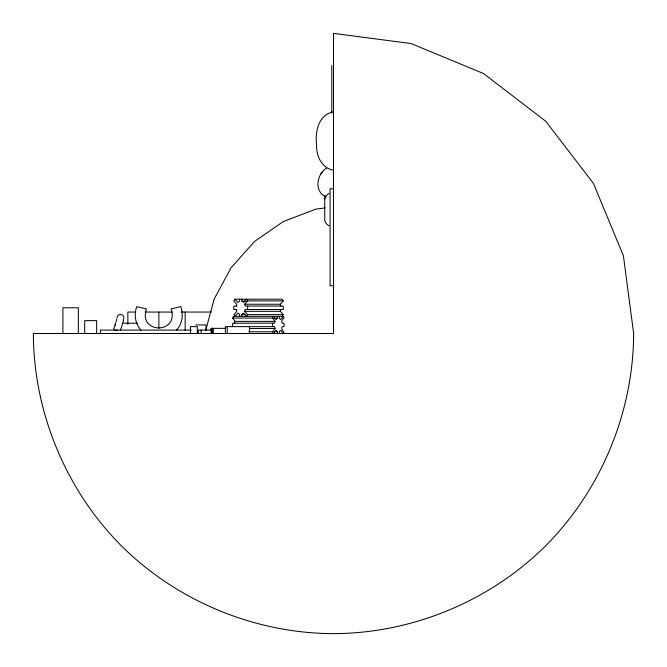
<?xml version="1.0" encoding="UTF-8"?>
<svg xmlns="http://www.w3.org/2000/svg" width="667" height="667" viewBox="0 0 667 667"><rect width="100%" height="100%" fill="white"/><g stroke="black" fill="none" stroke-linecap="round" stroke-linejoin="round"><path stroke-width="1" d="M234.692 323.212L235.118 321.386L232.658 318.067L233.608 316.35L283.083 316.35L284.034 318.067C282.008 318.951 279.957 324.412 284.034 323.212L284.034 326.638C279.957 325.421 282.008 330.89 284.034 331.782L283.083 333.5L280.674 330.248L279.306 331.549L279.273 333.5M236.285 306.061L236.802 304.235L233.834 300.909L234.976 299.2L282.108 299.2L283.258 300.909L280.29 304.235L244.656 304.235L245.181 306.061L283.258 306.061L283.258 309.488L245.181 309.488L244.656 311.314L247.632 314.632L283.258 314.632L282.108 316.35M280.807 309.546L280.29 311.314L244.656 311.314M324.721 199.175L326.288 195.556L328.956 193.305M116.733 319.276L115.975 322.019M123.453 320.619L122.936 322.536M205.661 330.549L214.182 299.024L231.065 267.75L254.577 241.421L283.417 221.494L315.975 209.079L325.254 207.946M122.611 323.653L120.535 330.182M115.291 324.254L113.907 328.481M232.658 318.067L272.611 318.067L275.071 321.386L274.646 323.145L232.658 323.212L232.658 326.638M326.655 168.151C316.775 173.862 313.723 191.654 325.963 196.798M272.611 318.067L273.57 316.35L275.971 319.601L277.372 318.292L277.372 316.35M247.632 314.632L246.482 316.35L243.572 313.098L241.921 314.399L241.879 316.35M320.819 174.07L321.461 173.137M321.777 172.661L322.495 171.627M283.083 316.35L280.674 319.601L279.306 318.301L279.273 316.35M249.049 331.782L272.611 331.782L275.071 328.464L274.646 326.638L225.379 326.638L225.379 333.5M244.656 304.235L247.632 300.909L283.258 300.909M176.522 330.09C182.366 323.995 183.592 314.432 180.782 306.628L171.027 308.921C179.698 334.217 137.811 334.217 146.482 308.921L136.727 306.628C133.917 314.432 135.143 323.995 140.987 330.09M333.5 111.789C318.518 114.599 314.899 131.691 316.608 144.697C315.975 155.653 321.694 168.226 333.5 170.218M241.879 314.407L244.931 314.407M333.5 188.803L330.082 188.803L330.082 285.759L333.5 285.759M241.879 299.2L241.879 301.142L245.948 301.142M236.885 306.061L233.834 306.061L233.834 309.488L236.885 309.488M135.459 312.064L127.856 312.064L127.856 324.312M145.264 312.064L172.261 312.064M181.324 312.064L211.472 312.064M274.295 318.292L277.372 318.292M235.118 321.386L275.071 321.386M115.833 323.212L115.341 323.212L115.341 325.271M122.078 323.212L137.644 323.212M195.748 324.921L206.028 324.921L206.028 330.64M211.189 328.356L225.78 328.356M249.458 328.464L275.071 328.464M211.889 330.073L198.299 330.073L198.299 333.5M191.462 330.082L100.367 330.082L100.367 333.5M274.295 331.557L277.372 331.557L277.372 333.5M117.667 330.24L117.225 330.223A1.492 0.667 11.7 0 1 116.366 329.998M241.879 301.142L243.572 302.451L246.482 299.2L247.632 300.909M115.508 330.665L113.79 328.931M328.956 225.921L326.288 223.687L324.721 220.644L324.721 195.589M277.339 331.549L275.971 330.248L273.57 333.5L272.611 331.782M280.29 311.314L283.258 314.632M234.976 299.2L237.886 302.451L239.578 301.142L239.578 299.2M280.29 304.235L280.807 306.061M236.285 309.546L236.802 311.314L233.834 314.632L234.976 316.35L237.886 313.098L239.578 314.407L239.578 316.35M331.782 65.558L331.782 113.257M272.611 323.212L272.611 326.638M249.416 326.638L249.416 333.5M247.632 306.061L247.632 309.488M227.222 326.638L227.222 333.5M213.106 328.356L213.106 333.5M212.706 328.356L212.706 333.5M212.314 328.356L212.314 333.5M211.948 328.356L211.948 333.5M211.631 328.356L211.639 333.5M211.389 328.356L211.389 333.5M211.239 328.356L211.239 333.5M201.117 330.073L201.117 333.5M197.307 333.5L197.307 326.638L190.445 326.638L190.445 333.5M185.159 312.064L185.159 330.44M158.863 312.064L158.863 328.397M96.632 333.5L96.632 320.635L84.709 320.635L84.709 333.5M78.339 333.5L78.339 307.77L62.906 307.77L62.906 333.5M117.017 318.201A3.427 3.418 -24.7 0 1 120.552 314.457A3.427 3.418 -24.7 0 1 123.804 318.434M123.537 319.285A3.427 3.418 -24.7 0 1 123.061 320.043M633.65 333.5C633.358 412.273 601.234 489.828 545.739 545.739C489.828 601.234 412.273 633.358 333.5 633.65C254.727 633.358 177.172 601.234 121.261 545.739C65.766 489.828 33.642 412.273 33.35 333.5L333.5 333.5L333.5 33.35L411.18 43.58L483.575 73.562L545.739 121.261L593.438 183.425L623.42 255.82L633.65 333.5"/></g></svg>
